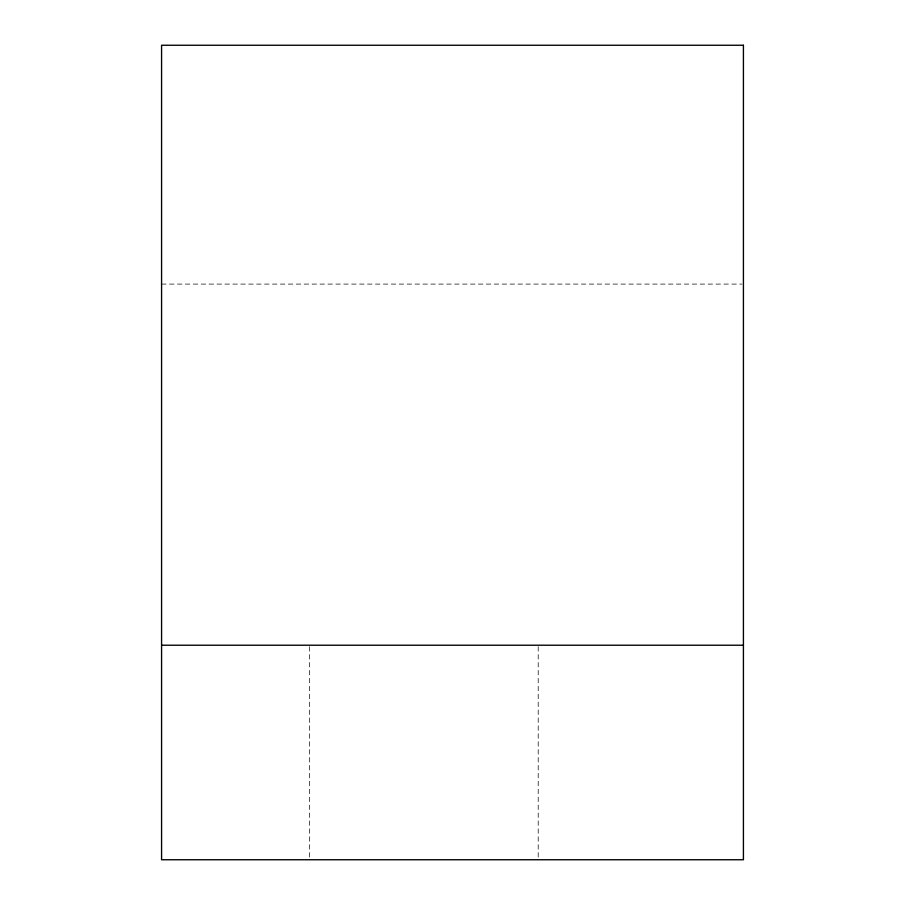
<?xml version="1.0" encoding="UTF-8"?>
<svg xmlns="http://www.w3.org/2000/svg" width="905" height="905" viewBox="0 0 905 905"><rect width="100%" height="100%" fill="white"/><g stroke="black" fill="none" stroke-linecap="round" stroke-linejoin="round"><path stroke-width="0.68" stroke-dasharray="4.53 3.39" d="M161.576 284.091L742.01 284.091M538.204 646.634L538.204 859.75M309.374 646.634L309.374 859.75"/><path stroke-width="1.36" d="M161.576 645.22L743.424 645.22M743.424 45.25L161.576 45.25L161.576 859.75L743.424 859.75L743.424 45.25"/></g></svg>
